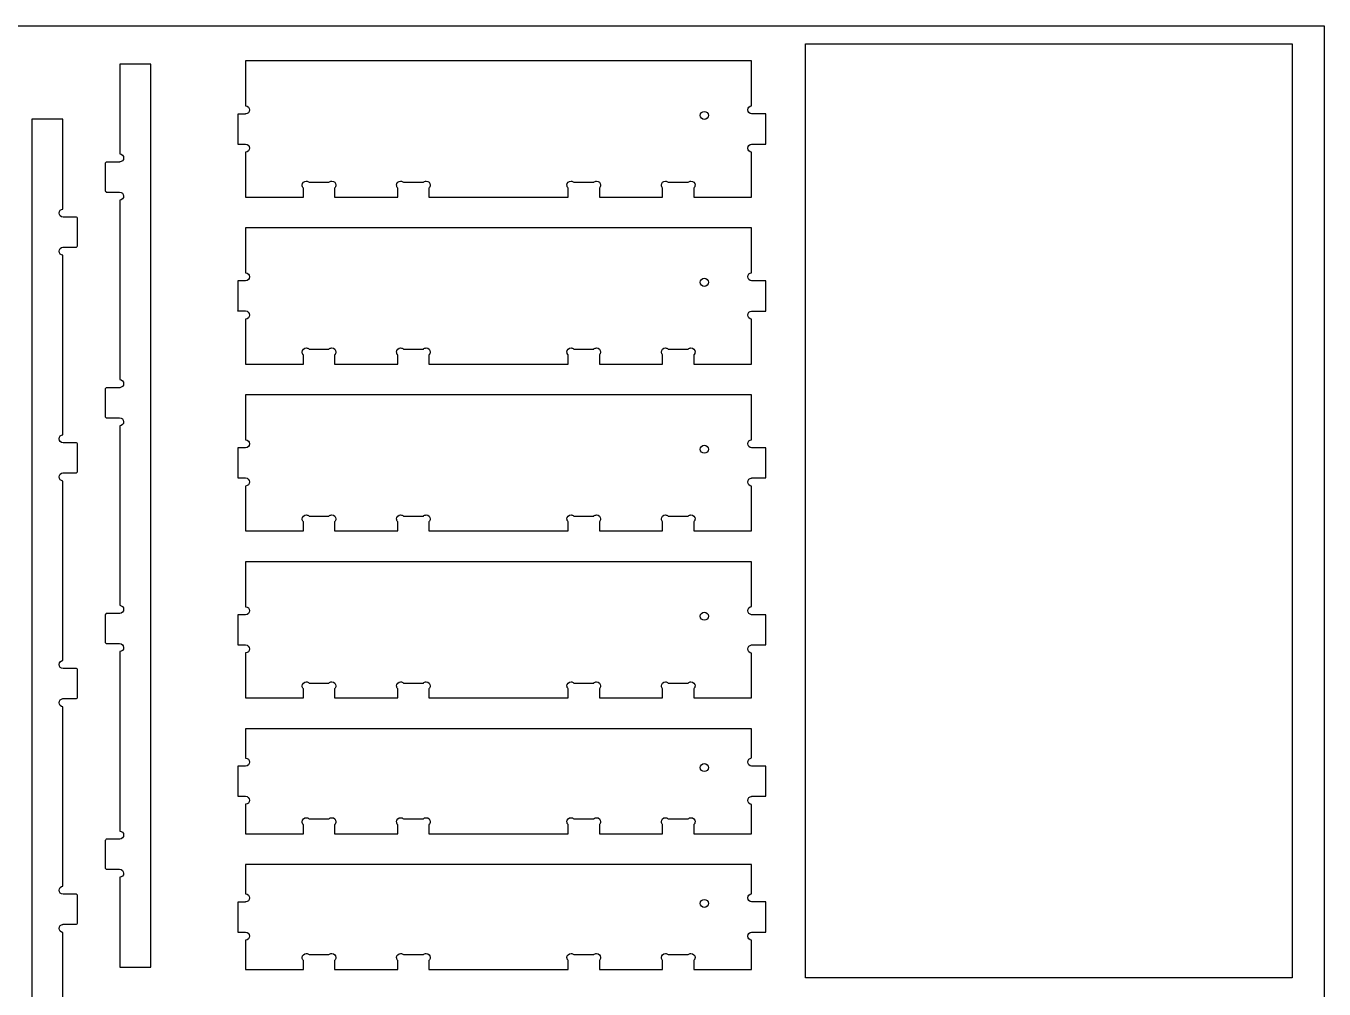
# Model space of a CAD drawing. Extents: x 0 to 4896, y 0 to 5028.
# Drawn here: x 3837 to 4896, y 1682 to 2467 of the extents above; entities that cross this region are included whole.
import ezdxf

# ---------------------------------------------------------------- set-up
doc = ezdxf.new("R2010")
doc.units = 0
doc.layers.add('Layer_1', color=7, linetype='CONTINUOUS')

msp = doc.modelspace()

# ---------------------------------------------------------------- linework, layer by layer
at = {"layer": 'Layer_1', "color": 3}
msp.add_lwpolyline([(2457.372163, 2467.488066), (4895.721448, 2467.488066), (4895.721448, 1248.338922), (2457.372163, 1248.338922), (2457.372163, 2467.488066)], dxfattribs=at)
at = {"layer": 'Layer_1', "color": 7}
for points in [[(4869.616965, 1690.914181), (4472.777242, 1690.914181), (4472.777242, 2452.878903), (4869.616965, 2452.878903), (4869.616965, 1690.914181)], [(3938.823861, 2436.211988), (3913.467888, 2436.211988), (3913.467888, 2363.098934)], [(3913.467888, 1772.901712), (3913.467888, 1699.647265), (3938.823861, 1699.647265), (3938.823861, 2436.211988), (3938.823861, 2436.211988)], [(4016.088149, 2438.954623), (4016.088149, 2402.274483)], [(4428.802843, 2402.344474), (4428.802843, 2438.954059), (4016.088149, 2438.954059), (4016.088149, 2438.954623)], [(4016.088149, 2395.68657), (4016.088149, 2395.642261), (4014.491618, 2395.642261), (4009.738149, 2395.642261), (4009.738149, 2371.124205)], [(4390.270479, 2397.811985), (4390.270479, 2397.811985)], [(4428.802843, 2371.062116), (4428.802843, 2371.106143), (4435.637701, 2371.106143), (4440.488537, 2371.106143), (4440.488537, 2395.712252), (4430.884232, 2395.712252), (4428.802843, 2395.712252), (4428.802843, 2395.756561)], [(3867.069821, 2318.107914), (3867.069821, 2391.362361), (3841.713847, 2391.362361), (3841.713847, 1654.797639), (3841.713847, 1654.797639)], [(4009.843983, 2371.132672), (4015.938289, 2371.132672)], [(4016.088149, 2364.544476), (4016.088149, 2327.864336), (4063.272036, 2327.864336), (4063.272036, 2335.263921)], [(4381.627706, 2335.263921), (4381.627706, 2327.864336), (4428.802843, 2327.864336), (4428.802843, 2364.473921)], [(3901.482474, 2354.879212), (3901.482474, 2333.447821)], [(3913.467888, 2356.510739), (3913.467888, 2356.466712), (3911.84511, 2356.466712), (3907.003306, 2356.466712), (3903.060943, 2356.466712)], [(4067.858147, 2340.017672), (4084.077176, 2340.017672)], [(4144.85201, 2340.017672), (4161.071039, 2340.017672)], [(4283.819926, 2340.017672), (4300.038954, 2340.017672)], [(4360.813817, 2340.017672), (4377.032563, 2340.017672)], [(3903.060943, 2331.860321), (3906.430112, 2331.860321)], [(3907.206223, 2331.957405), (3913.30053, 2331.957405)], [(4088.672036, 2335.263921), (4088.672036, 2327.864336), (4140.265899, 2327.864336), (4140.265899, 2335.263921)], [(4165.665899, 2335.263921), (4165.665899, 2327.864336), (4279.233814, 2327.864336), (4279.233814, 2335.263921)], [(4304.633814, 2335.263921), (4304.633814, 2327.864336), (4356.227706, 2327.864336), (4356.227706, 2335.263921)], [(3913.467888, 2325.360461), (3913.467888, 2178.939903)], [(3873.331485, 2311.51097), (3867.237461, 2311.51097)], [(3877.476765, 2311.608054), (3874.107596, 2311.608054)], [(3879.055516, 2288.589445), (3879.055516, 2310.020554)], [(4016.088093, 2302.750228), (4016.088093, 2266.070088)], [(4428.802843, 2266.140079), (4428.802843, 2302.749663), (4016.088093, 2302.749663), (4016.088093, 2302.750228)], [(3867.069821, 2286.957636), (3867.069821, 2287.001945), (3868.692598, 2287.001945), (3873.534403, 2287.001945), (3877.476765, 2287.001945)], [(3867.069821, 2133.957914), (3867.069821, 2280.369723)], [(4016.088093, 2259.482174), (4016.088093, 2259.437865), (4014.491562, 2259.437865), (4009.738093, 2259.437865), (4009.738093, 2234.91981)], [(4390.270479, 2261.60759), (4390.270479, 2261.60759)], [(4428.802843, 2234.857721), (4428.802843, 2234.901748), (4435.637701, 2234.901748), (4440.488537, 2234.901748), (4440.488537, 2259.507856), (4430.884232, 2259.507856), (4428.802843, 2259.507856), (4428.802843, 2259.552165)], [(4009.843926, 2234.928276), (4015.938233, 2234.928276)], [(4016.088093, 2228.340081), (4016.088093, 2191.659941), (4063.27198, 2191.659941), (4063.27198, 2199.059525)], [(4381.627706, 2199.059525), (4381.627706, 2191.659941), (4428.802843, 2191.659941), (4428.802843, 2228.269525)], [(4067.858091, 2203.813276), (4084.07712, 2203.813276)], [(4144.851982, 2203.813276), (4161.071011, 2203.813276)], [(4283.819926, 2203.813276), (4300.038954, 2203.813276)], [(4360.813817, 2203.813276), (4377.032563, 2203.813276)], [(4088.67198, 2199.059525), (4088.67198, 2191.659941), (4140.265871, 2191.659941), (4140.265871, 2199.059525)], [(4165.665871, 2199.059525), (4165.665871, 2191.659941), (4279.233814, 2191.659941), (4279.233814, 2199.059525)], [(4304.633814, 2199.059525), (4304.633814, 2191.659941), (4356.227706, 2191.659941), (4356.227706, 2199.059525)], [(3901.482474, 2170.720181), (3901.482474, 2149.289072)], [(3913.467888, 2172.35199), (3913.467888, 2172.307681), (3911.84511, 2172.307681), (3907.003306, 2172.307681), (3903.060943, 2172.307681)], [(4016.088121, 2166.545832), (4016.088121, 2129.865692)], [(4428.802843, 2129.935683), (4428.802843, 2166.545268), (4016.088121, 2166.545268), (4016.088121, 2166.545832)], [(3903.060943, 2147.701572), (3906.430112, 2147.701572)], [(3907.206223, 2147.798656), (3913.30053, 2147.798656)], [(3913.467888, 2141.201712), (3913.467888, 1994.789903)], [(3873.331485, 2127.36097), (3867.237461, 2127.36097)], [(3877.476765, 2127.458054), (3874.107596, 2127.458054)], [(3879.055516, 2104.439445), (3879.055516, 2125.870554)], [(4016.088121, 2123.277779), (4016.088121, 2123.23347), (4014.49159, 2123.23347), (4009.738121, 2123.23347), (4009.738121, 2098.715414)], [(4390.270479, 2125.403194), (4390.270479, 2125.403194)], [(4428.802843, 2098.653325), (4428.802843, 2098.697352), (4435.637701, 2098.697352), (4440.488537, 2098.697352), (4440.488537, 2123.303461), (4430.884232, 2123.303461), (4428.802843, 2123.303461), (4428.802843, 2123.34777)], [(3867.069821, 2102.807636), (3867.069821, 2102.851945), (3868.692598, 2102.851945), (3873.534403, 2102.851945), (3877.476765, 2102.851945)], [(4009.843954, 2098.723881), (4015.938261, 2098.723881)], [(3867.069821, 1949.807914), (3867.069821, 2096.219723)], [(4016.088121, 2092.135685), (4016.088121, 2055.455545), (4063.272008, 2055.455545), (4063.272008, 2062.85513)], [(4381.627706, 2062.85513), (4381.627706, 2055.455545), (4428.802843, 2055.455545), (4428.802843, 2092.06513)], [(4067.858119, 2067.608881), (4084.077148, 2067.608881)], [(4144.85201, 2067.608881), (4161.071039, 2067.608881)], [(4283.819926, 2067.608881), (4300.038954, 2067.608881)], [(4360.813817, 2067.608881), (4377.032563, 2067.608881)], [(4088.672008, 2062.85513), (4088.672008, 2055.455545), (4140.265899, 2055.455545), (4140.265899, 2062.85513)], [(4165.665899, 2062.85513), (4165.665899, 2055.455545), (4279.233814, 2055.455545), (4279.233814, 2062.85513)], [(4304.633814, 2062.85513), (4304.633814, 2055.455545), (4356.227706, 2055.455545), (4356.227706, 2062.85513)], [(4016.088093, 2030.341154), (4016.088093, 1993.661014)], [(4428.802843, 1993.731005), (4428.802843, 2030.34059), (4016.088093, 2030.34059), (4016.088093, 2030.341154)], [(3901.482474, 1986.570181), (3901.482474, 1965.139072)], [(3913.467888, 1988.20199), (3913.467888, 1988.157681), (3911.84511, 1988.157681), (3907.003306, 1988.157681), (3903.060943, 1988.157681)], [(4016.088093, 1987.073101), (4016.088093, 1987.028792), (4014.491562, 1987.028792), (4009.738093, 1987.028792), (4009.738093, 1962.510736)], [(4390.270479, 1989.198516), (4390.270479, 1989.198516)], [(4428.802843, 1962.448648), (4428.802843, 1962.492674), (4435.637701, 1962.492674), (4440.488537, 1962.492674), (4440.488537, 1987.098783), (4430.884232, 1987.098783), (4428.802843, 1987.098783), (4428.802843, 1987.143092)], [(3903.060943, 1963.551572), (3906.430112, 1963.551572)], [(3907.206223, 1963.648656), (3913.30053, 1963.648656)], [(4009.843926, 1962.519203), (4015.938233, 1962.519203)], [(3913.467888, 1957.051712), (3913.467888, 1810.639903)], [(4016.088093, 1955.931008), (4016.088093, 1919.250868), (4063.27198, 1919.250868), (4063.27198, 1926.650452)], [(4381.627706, 1926.650452), (4381.627706, 1919.250868), (4428.802843, 1919.250868), (4428.802843, 1955.860452)], [(3873.331485, 1943.21097), (3867.237461, 1943.21097)], [(3877.476765, 1943.308054), (3874.107596, 1943.308054)], [(3879.055516, 1920.289445), (3879.055516, 1941.720554)], [(4067.858091, 1931.404203), (4084.07712, 1931.404203)], [(4144.85201, 1931.404203), (4161.071039, 1931.404203)], [(4283.819926, 1931.404203), (4300.038954, 1931.404203)], [(4360.813817, 1931.404203), (4377.032563, 1931.404203)], [(3867.069821, 1918.657636), (3867.069821, 1918.701945), (3868.692598, 1918.701945), (3873.534403, 1918.701945), (3877.476765, 1918.701945)], [(4088.67198, 1926.650452), (4088.67198, 1919.250868), (4140.265899, 1919.250868), (4140.265899, 1926.650452)], [(4165.665899, 1926.650452), (4165.665899, 1919.250868), (4279.233814, 1919.250868), (4279.233814, 1926.650452)], [(4304.633814, 1926.650452), (4304.633814, 1919.250868), (4356.227706, 1919.250868), (4356.227706, 1926.650452)], [(3867.069821, 1765.649165), (3867.069821, 1912.069723)], [(4016.088149, 1894.136759), (4016.088149, 1870.156619)], [(4428.802843, 1870.22661), (4428.802843, 1894.136194), (4016.088149, 1894.136194), (4016.088149, 1894.136759)], [(4016.088149, 1863.568423), (4016.088149, 1863.524396), (4014.491618, 1863.524396), (4009.738149, 1863.524396), (4009.738149, 1839.006341)], [(4390.270479, 1865.693839), (4390.270479, 1865.693839)], [(4428.802843, 1838.944252), (4428.802843, 1838.97953), (4435.637701, 1838.97953), (4440.488537, 1838.97953), (4440.488537, 1863.585639), (4430.884232, 1863.585639), (4428.802843, 1863.585639), (4428.802843, 1863.638696)], [(4009.843983, 1839.014808), (4015.938289, 1839.014808)], [(4016.088149, 1832.426612), (4016.088149, 1808.446472), (4063.272036, 1808.446472), (4063.272036, 1815.846056)], [(4381.627706, 1815.846056), (4381.627706, 1808.446472), (4428.802843, 1808.446472), (4428.802843, 1832.356056)], [(4067.858147, 1820.599808), (4084.077176, 1820.599808)], [(4088.672036, 1815.846056), (4088.672036, 1808.446472), (4140.265927, 1808.446472), (4140.265927, 1815.846056)], [(4144.852038, 1820.599808), (4161.071067, 1820.599808)], [(4165.665927, 1815.846056), (4165.665927, 1808.446472), (4279.233814, 1808.446472), (4279.233814, 1815.846056)], [(4283.819926, 1820.599808), (4300.038954, 1820.599808)], [(4304.633814, 1815.846056), (4304.633814, 1808.446472), (4356.227706, 1808.446472), (4356.227706, 1815.846056)], [(4360.813817, 1820.599808), (4377.032563, 1820.599808)], [(3901.482474, 1802.420181), (3901.482474, 1780.989072)], [(3913.467888, 1804.05199), (3913.467888, 1804.007681), (3911.84511, 1804.007681), (3907.003306, 1804.007681), (3903.060943, 1804.007681)], [(3903.060943, 1779.401572), (3906.430112, 1779.401572)], [(3907.206223, 1779.498656), (3913.30053, 1779.498656)], [(4016.088121, 1783.332645), (4016.088121, 1759.352505)], [(4428.802843, 1759.422496), (4428.802843, 1783.332081), (4016.088121, 1783.332081), (4016.088121, 1783.332645)], [(3873.331485, 1759.052221), (3867.237461, 1759.052221)], [(3877.476765, 1759.149305), (3874.107596, 1759.149305)], [(3879.055516, 1736.130414), (3879.055516, 1757.561805)], [(4016.088121, 1752.764592), (4016.088121, 1752.720283), (4014.49159, 1752.720283), (4009.738121, 1752.720283), (4009.738121, 1728.202228)], [(4390.270479, 1754.890008), (4390.270479, 1754.890008)], [(4428.802843, 1728.140139), (4428.802843, 1728.175416), (4435.637701, 1728.175416), (4440.488537, 1728.175416), (4440.488537, 1752.781525), (4430.884232, 1752.781525), (4428.802843, 1752.781525), (4428.802843, 1752.834583)], [(3841.713847, 1654.797639), (3867.069821, 1654.797639), (3867.069821, 1727.910692)], [(3867.069821, 1734.498888), (3867.069821, 1734.542914), (3868.692598, 1734.542914), (3873.534403, 1734.542914), (3877.476765, 1734.542914)], [(4009.843954, 1728.210694), (4015.938261, 1728.210694)], [(4016.088121, 1721.622499), (4016.088121, 1697.642359), (4063.272008, 1697.642359), (4063.272008, 1705.041943)], [(4381.627706, 1705.041943), (4381.627706, 1697.642359), (4428.802843, 1697.642359), (4428.802843, 1721.551943)], [(4067.858119, 1709.795694), (4084.077148, 1709.795694)], [(4088.672008, 1705.041943), (4088.672008, 1697.642359), (4140.265899, 1697.642359), (4140.265899, 1705.041943)], [(4144.85201, 1709.795694), (4161.071039, 1709.795694)], [(4165.665899, 1705.041943), (4165.665899, 1697.642359), (4279.233814, 1697.642359), (4279.233814, 1705.041943)], [(4283.819926, 1709.795694), (4300.038954, 1709.795694)], [(4304.633814, 1705.041943), (4304.633814, 1697.642359), (4356.227706, 1697.642359), (4356.227706, 1705.041943)], [(4360.813817, 1709.795694), (4377.032563, 1709.795694)]]:
    msp.add_lwpolyline(points, dxfattribs=at)
for points in [[(4016.088149, 2402.274483), (4017.845829, 2402.195461), (4019.23662, 2400.763183), (4019.23662, 2398.984901)], [(4019.23662, 2398.984901), (4019.23662, 2397.206901), (4017.845547, 2395.765874), (4016.088149, 2395.68657)], [(4386.980897, 2394.522403), (4386.980897, 2396.336245), (4388.455226, 2397.811985), (4390.270479, 2397.811985)], [(4390.270479, 2391.24157), (4388.455508, 2391.24157), (4386.980897, 2392.708561), (4386.980897, 2394.522403)], [(4390.270479, 2397.811985), (4392.086297, 2397.811985), (4393.560343, 2396.336245), (4393.560343, 2394.522403)], [(4393.560343, 2394.522403), (4393.560343, 2392.708561), (4392.086297, 2391.24157), (4390.270479, 2391.24157)], [(4425.663121, 2399.046143), (4425.663121, 2400.821321), (4427.049114, 2402.260654), (4428.802843, 2402.344474)], [(4428.802843, 2395.756561), (4427.049114, 2395.839816), (4425.663121, 2397.270965), (4425.663121, 2399.046143)], [(3913.467888, 2363.098934), (3915.217383, 2363.010316), (3916.598861, 2361.572394), (3916.598861, 2359.800321)], [(4009.738149, 2371.124205), (4009.773992, 2371.124205), (4009.807858, 2371.132672), (4009.843983, 2371.132672)], [(4015.938289, 2371.132672), (4017.767654, 2371.132672), (4019.23662, 2369.663423), (4019.23662, 2367.834059)], [(4019.23662, 2367.834059), (4019.23662, 2366.056059), (4017.845547, 2364.623499), (4016.088149, 2364.544476)], [(4425.663121, 2367.772252), (4425.663121, 2369.54743), (4427.049114, 2370.978579), (4428.802843, 2371.062116)], [(4428.802843, 2364.473921), (4427.049114, 2364.557741), (4425.663121, 2365.997356), (4425.663121, 2367.772252)], [(3903.060943, 2356.466712), (3902.188594, 2356.466712), (3901.482474, 2355.758616), (3901.482474, 2354.879212)], [(3916.598861, 2359.800321), (3916.598861, 2358.028248), (3915.217383, 2356.59851), (3913.467888, 2356.510739)], [(4062.24898, 2337.654061), (4062.24898, 2339.483425), (4063.718229, 2340.952392), (4065.547594, 2340.952392)], [(4065.547594, 2340.952392), (4066.448729, 2340.952392), (4067.263505, 2340.598768), (4067.858147, 2340.017672)], [(4084.077176, 2340.017672), (4084.671818, 2340.59905), (4085.486876, 2340.952392), (4086.387729, 2340.952392)], [(4086.387729, 2340.952392), (4088.217376, 2340.952392), (4089.695092, 2339.483425), (4089.695092, 2337.654061)], [(4139.242843, 2337.654061), (4139.242843, 2339.483425), (4140.71181, 2340.952392), (4142.541174, 2340.952392)], [(4142.541174, 2340.952392), (4143.442028, 2340.952392), (4144.257368, 2340.598768), (4144.85201, 2340.017672)], [(4161.071039, 2340.017672), (4161.665399, 2340.59905), (4162.480457, 2340.952392), (4163.381592, 2340.952392)], [(4163.381592, 2340.952392), (4165.210957, 2340.952392), (4166.688954, 2339.483425), (4166.688954, 2337.654061)], [(4278.210759, 2337.654061), (4278.210759, 2339.483425), (4279.680008, 2340.952392), (4281.509372, 2340.952392)], [(4281.509372, 2340.952392), (4282.409943, 2340.952392), (4283.225283, 2340.598768), (4283.819926, 2340.017672)], [(4300.038954, 2340.017672), (4300.633597, 2340.59905), (4301.448372, 2340.952392), (4302.349508, 2340.952392)], [(4302.349508, 2340.952392), (4304.178872, 2340.952392), (4305.65687, 2339.483425), (4305.65687, 2337.654061)], [(4355.204368, 2337.654061), (4355.204368, 2339.483425), (4356.673617, 2340.952392), (4358.502981, 2340.952392)], [(4358.502981, 2340.952392), (4359.404117, 2340.952392), (4360.219174, 2340.598768), (4360.813817, 2340.017672)], [(4377.032563, 2340.017672), (4377.627206, 2340.59905), (4378.442263, 2340.952392), (4379.343399, 2340.952392)], [(4379.343399, 2340.952392), (4381.172763, 2340.952392), (4382.650479, 2339.483425), (4382.650479, 2337.654061)], [(3901.482474, 2333.447821), (3901.482474, 2332.568416), (3902.188594, 2331.860321), (3903.060943, 2331.860321)], [(3906.430112, 2331.860321), (3906.678468, 2331.919305), (3906.939523, 2331.957405), (3907.206223, 2331.957405)], [(3913.30053, 2331.957405), (3915.129612, 2331.957405), (3916.598861, 2330.488156), (3916.598861, 2328.658792)], [(4063.272036, 2335.263921), (4062.641269, 2335.86449), (4062.24898, 2336.71031), (4062.24898, 2337.654061)], [(4089.695092, 2337.654061), (4089.695092, 2336.712003), (4089.300545, 2335.86449), (4088.672036, 2335.263921)], [(4140.265899, 2335.263921), (4139.635132, 2335.86449), (4139.242843, 2336.71031), (4139.242843, 2337.654061)], [(4166.688954, 2337.654061), (4166.688954, 2336.712003), (4166.29469, 2335.86449), (4165.665899, 2335.263921)], [(4279.233814, 2335.263921), (4278.603048, 2335.86449), (4278.210759, 2336.71031), (4278.210759, 2337.654061)], [(4305.65687, 2337.654061), (4305.65687, 2336.712003), (4305.262606, 2335.86449), (4304.633814, 2335.263921)], [(4356.227706, 2335.263921), (4355.596374, 2335.86449), (4355.204368, 2336.71031), (4355.204368, 2337.654061)], [(4382.650479, 2337.654061), (4382.650479, 2336.712003), (4382.256214, 2335.86449), (4381.627706, 2335.263921)], [(3916.598861, 2328.658792), (3916.598861, 2326.886719), (3915.217383, 2325.448796), (3913.467888, 2325.360461)], [(3863.938847, 2314.809583), (3863.938847, 2316.581656), (3865.320607, 2318.019579), (3867.069821, 2318.107914)], [(3867.237461, 2311.51097), (3865.408096, 2311.51097), (3863.938847, 2312.980219), (3863.938847, 2314.809583)], [(3874.107596, 2311.608054), (3873.859212, 2311.54907), (3873.598467, 2311.51097), (3873.331485, 2311.51097)], [(3879.055516, 2310.020554), (3879.055516, 2310.899959), (3878.349142, 2311.608054), (3877.476765, 2311.608054)], [(3877.476765, 2287.001945), (3878.349142, 2287.001945), (3879.055516, 2287.709759), (3879.055516, 2288.589445)], [(3863.938847, 2283.668054), (3863.938847, 2285.440128), (3865.320607, 2286.869865), (3867.069821, 2286.957636)], [(3867.069821, 2280.369723), (3865.320607, 2280.458059), (3863.938847, 2281.895981), (3863.938847, 2283.668054)], [(4016.088093, 2266.070088), (4017.845773, 2265.991065), (4019.236564, 2264.558788), (4019.236564, 2262.780505)], [(4425.663121, 2262.841748), (4425.663121, 2264.616925), (4427.049114, 2266.056259), (4428.802843, 2266.140079)], [(4019.236564, 2262.780505), (4019.236564, 2261.002505), (4017.845491, 2259.561479), (4016.088093, 2259.482174)], [(4386.980897, 2258.318008), (4386.980897, 2260.13185), (4388.455226, 2261.60759), (4390.270479, 2261.60759)], [(4390.270479, 2255.037174), (4388.455508, 2255.037174), (4386.980897, 2256.504165), (4386.980897, 2258.318008)], [(4390.270479, 2261.60759), (4392.086297, 2261.60759), (4393.560343, 2260.13185), (4393.560343, 2258.318008)], [(4393.560343, 2258.318008), (4393.560343, 2256.504165), (4392.086297, 2255.037174), (4390.270479, 2255.037174)], [(4428.802843, 2259.552165), (4427.049114, 2259.635421), (4425.663121, 2261.06657), (4425.663121, 2262.841748)], [(4009.738093, 2234.91981), (4009.773935, 2234.91981), (4009.807802, 2234.928276), (4009.843926, 2234.928276)], [(4015.938233, 2234.928276), (4017.767597, 2234.928276), (4019.236564, 2233.459028), (4019.236564, 2231.629663)], [(4425.663121, 2231.567856), (4425.663121, 2233.343034), (4427.049114, 2234.774183), (4428.802843, 2234.857721)], [(4019.236564, 2231.629663), (4019.236564, 2229.851663), (4017.845491, 2228.419103), (4016.088093, 2228.340081)], [(4428.802843, 2228.269525), (4427.049114, 2228.353345), (4425.663121, 2229.792961), (4425.663121, 2231.567856)], [(4062.248924, 2201.449665), (4062.248924, 2203.27903), (4063.718173, 2204.747996), (4065.547537, 2204.747996)], [(4065.547537, 2204.747996), (4066.448673, 2204.747996), (4067.263448, 2204.394372), (4067.858091, 2203.813276)], [(4084.07712, 2203.813276), (4084.671762, 2204.394654), (4085.48682, 2204.747996), (4086.387673, 2204.747996)], [(4086.387673, 2204.747996), (4088.21732, 2204.747996), (4089.695035, 2203.27903), (4089.695035, 2201.449665)], [(4139.242815, 2201.449665), (4139.242815, 2203.27903), (4140.711782, 2204.747996), (4142.541146, 2204.747996)], [(4142.541146, 2204.747996), (4143.442, 2204.747996), (4144.25734, 2204.394372), (4144.851982, 2203.813276)], [(4161.071011, 2203.813276), (4161.665371, 2204.394654), (4162.480428, 2204.747996), (4163.381564, 2204.747996)], [(4163.381564, 2204.747996), (4165.210928, 2204.747996), (4166.688926, 2203.27903), (4166.688926, 2201.449665)], [(4278.210759, 2201.449665), (4278.210759, 2203.27903), (4279.680008, 2204.747996), (4281.509372, 2204.747996)], [(4281.509372, 2204.747996), (4282.409943, 2204.747996), (4283.225283, 2204.394372), (4283.819926, 2203.813276)], [(4300.038954, 2203.813276), (4300.633597, 2204.394654), (4301.448372, 2204.747996), (4302.349508, 2204.747996)], [(4302.349508, 2204.747996), (4304.178872, 2204.747996), (4305.65687, 2203.27903), (4305.65687, 2201.449665)], [(4355.204368, 2201.449665), (4355.204368, 2203.27903), (4356.673617, 2204.747996), (4358.502981, 2204.747996)], [(4358.502981, 2204.747996), (4359.404117, 2204.747996), (4360.219174, 2204.394372), (4360.813817, 2203.813276)], [(4377.032563, 2203.813276), (4377.627206, 2204.394654), (4378.442263, 2204.747996), (4379.343399, 2204.747996)], [(4379.343399, 2204.747996), (4381.172763, 2204.747996), (4382.650479, 2203.27903), (4382.650479, 2201.449665)], [(4063.27198, 2199.059525), (4062.641213, 2199.660094), (4062.248924, 2200.505914), (4062.248924, 2201.449665)], [(4089.695035, 2201.449665), (4089.695035, 2200.507608), (4089.300488, 2199.660094), (4088.67198, 2199.059525)], [(4140.265871, 2199.059525), (4139.635104, 2199.660094), (4139.242815, 2200.505914), (4139.242815, 2201.449665)], [(4166.688926, 2201.449665), (4166.688926, 2200.507608), (4166.294662, 2199.660094), (4165.665871, 2199.059525)], [(4279.233814, 2199.059525), (4278.603048, 2199.660094), (4278.210759, 2200.505914), (4278.210759, 2201.449665)], [(4305.65687, 2201.449665), (4305.65687, 2200.507608), (4305.262606, 2199.660094), (4304.633814, 2199.059525)], [(4356.227706, 2199.059525), (4355.596374, 2199.660094), (4355.204368, 2200.505914), (4355.204368, 2201.449665)], [(4382.650479, 2201.449665), (4382.650479, 2200.507608), (4382.256214, 2199.660094), (4381.627706, 2199.059525)], [(3903.060943, 2172.307681), (3902.188594, 2172.307681), (3901.482474, 2171.599868), (3901.482474, 2170.720181)], [(3913.467888, 2178.939903), (3915.217383, 2178.851568), (3916.598861, 2177.413645), (3916.598861, 2175.641572)], [(3916.598861, 2175.641572), (3916.598861, 2173.869499), (3915.217383, 2172.439761), (3913.467888, 2172.35199)], [(3901.482474, 2149.289072), (3901.482474, 2148.409668), (3902.188594, 2147.701572), (3903.060943, 2147.701572)], [(3906.430112, 2147.701572), (3906.678468, 2147.760556), (3906.939523, 2147.798656), (3907.206223, 2147.798656)], [(3913.30053, 2147.798656), (3915.129612, 2147.798656), (3916.598861, 2146.329408), (3916.598861, 2144.500043)], [(3916.598861, 2144.500043), (3916.598861, 2142.72797), (3915.217383, 2141.290048), (3913.467888, 2141.201712)], [(3863.938847, 2130.659583), (3863.938847, 2132.431656), (3865.320607, 2133.869579), (3867.069821, 2133.957914)], [(3867.237461, 2127.36097), (3865.408096, 2127.36097), (3863.938847, 2128.830219), (3863.938847, 2130.659583)], [(4016.088121, 2129.865692), (4017.845801, 2129.78667), (4019.236592, 2128.354392), (4019.236592, 2126.57611)], [(4425.663121, 2126.637352), (4425.663121, 2128.41253), (4427.049114, 2129.851863), (4428.802843, 2129.935683)], [(3874.107596, 2127.458054), (3873.859212, 2127.39907), (3873.598467, 2127.36097), (3873.331485, 2127.36097)], [(3879.055516, 2125.870554), (3879.055516, 2126.749959), (3878.349142, 2127.458054), (3877.476765, 2127.458054)], [(4019.236592, 2126.57611), (4019.236592, 2124.79811), (4017.845519, 2123.357083), (4016.088121, 2123.277779)], [(4386.980897, 2122.113612), (4386.980897, 2123.927454), (4388.455226, 2125.403194), (4390.270479, 2125.403194)], [(4390.270479, 2118.832779), (4388.455508, 2118.832779), (4386.980897, 2120.29977), (4386.980897, 2122.113612)], [(4390.270479, 2125.403194), (4392.086297, 2125.403194), (4393.560343, 2123.927454), (4393.560343, 2122.113612)], [(4393.560343, 2122.113612), (4393.560343, 2120.29977), (4392.086297, 2118.832779), (4390.270479, 2118.832779)], [(4428.802843, 2123.34777), (4427.049114, 2123.431025), (4425.663121, 2124.862174), (4425.663121, 2126.637352)], [(3863.938847, 2099.518054), (3863.938847, 2101.290128), (3865.320607, 2102.719865), (3867.069821, 2102.807636)], [(3867.069821, 2096.219723), (3865.320607, 2096.308059), (3863.938847, 2097.745981), (3863.938847, 2099.518054)], [(3877.476765, 2102.851945), (3878.349142, 2102.851945), (3879.055516, 2103.559759), (3879.055516, 2104.439445)], [(4009.738121, 2098.715414), (4009.773963, 2098.715414), (4009.80783, 2098.723881), (4009.843954, 2098.723881)], [(4015.938261, 2098.723881), (4017.767626, 2098.723881), (4019.236592, 2097.254632), (4019.236592, 2095.425268)], [(4425.663121, 2095.363461), (4425.663121, 2097.138639), (4427.049114, 2098.569788), (4428.802843, 2098.653325)], [(4019.236592, 2095.425268), (4019.236592, 2093.647268), (4017.845519, 2092.214708), (4016.088121, 2092.135685)], [(4428.802843, 2092.06513), (4427.049114, 2092.14895), (4425.663121, 2093.588565), (4425.663121, 2095.363461)], [(4062.248952, 2065.24527), (4062.248952, 2067.074634), (4063.718201, 2068.543601), (4065.547566, 2068.543601)], [(4063.272008, 2062.85513), (4062.641241, 2063.455699), (4062.248952, 2064.301519), (4062.248952, 2065.24527)], [(4065.547566, 2068.543601), (4066.448701, 2068.543601), (4067.263477, 2068.189976), (4067.858119, 2067.608881)], [(4084.077148, 2067.608881), (4084.67179, 2068.190259), (4085.486848, 2068.543601), (4086.387701, 2068.543601)], [(4086.387701, 2068.543601), (4088.217348, 2068.543601), (4089.695063, 2067.074634), (4089.695063, 2065.24527)], [(4089.695063, 2065.24527), (4089.695063, 2064.303212), (4089.300517, 2063.455699), (4088.672008, 2062.85513)], [(4139.242843, 2065.24527), (4139.242843, 2067.074634), (4140.71181, 2068.543601), (4142.541174, 2068.543601)], [(4140.265899, 2062.85513), (4139.635132, 2063.455699), (4139.242843, 2064.301519), (4139.242843, 2065.24527)], [(4142.541174, 2068.543601), (4143.442028, 2068.543601), (4144.257368, 2068.189976), (4144.85201, 2067.608881)], [(4161.071039, 2067.608881), (4161.665399, 2068.190259), (4162.480457, 2068.543601), (4163.381592, 2068.543601)], [(4163.381592, 2068.543601), (4165.210957, 2068.543601), (4166.688954, 2067.074634), (4166.688954, 2065.24527)], [(4166.688954, 2065.24527), (4166.688954, 2064.303212), (4166.29469, 2063.455699), (4165.665899, 2062.85513)], [(4278.210759, 2065.24527), (4278.210759, 2067.074634), (4279.680008, 2068.543601), (4281.509372, 2068.543601)], [(4279.233814, 2062.85513), (4278.603048, 2063.455699), (4278.210759, 2064.301519), (4278.210759, 2065.24527)], [(4281.509372, 2068.543601), (4282.409943, 2068.543601), (4283.225283, 2068.189976), (4283.819926, 2067.608881)], [(4300.038954, 2067.608881), (4300.633597, 2068.190259), (4301.448372, 2068.543601), (4302.349508, 2068.543601)], [(4302.349508, 2068.543601), (4304.178872, 2068.543601), (4305.65687, 2067.074634), (4305.65687, 2065.24527)], [(4305.65687, 2065.24527), (4305.65687, 2064.303212), (4305.262606, 2063.455699), (4304.633814, 2062.85513)], [(4355.204368, 2065.24527), (4355.204368, 2067.074634), (4356.673617, 2068.543601), (4358.502981, 2068.543601)], [(4356.227706, 2062.85513), (4355.596374, 2063.455699), (4355.204368, 2064.301519), (4355.204368, 2065.24527)], [(4358.502981, 2068.543601), (4359.404117, 2068.543601), (4360.219174, 2068.189976), (4360.813817, 2067.608881)], [(4377.032563, 2067.608881), (4377.627206, 2068.190259), (4378.442263, 2068.543601), (4379.343399, 2068.543601)], [(4379.343399, 2068.543601), (4381.172763, 2068.543601), (4382.650479, 2067.074634), (4382.650479, 2065.24527)], [(4382.650479, 2065.24527), (4382.650479, 2064.303212), (4382.256214, 2063.455699), (4381.627706, 2062.85513)], [(3913.467888, 1994.789903), (3915.217383, 1994.701568), (3916.598861, 1993.263645), (3916.598861, 1991.491572)], [(3916.598861, 1991.491572), (3916.598861, 1989.719499), (3915.217383, 1988.289761), (3913.467888, 1988.20199)], [(4016.088093, 1993.661014), (4017.845773, 1993.581992), (4019.236564, 1992.149714), (4019.236564, 1990.371432)], [(4425.663121, 1990.432674), (4425.663121, 1992.207852), (4427.049114, 1993.647185), (4428.802843, 1993.731005)], [(3903.060943, 1988.157681), (3902.188594, 1988.157681), (3901.482474, 1987.449868), (3901.482474, 1986.570181)], [(4019.236564, 1990.371432), (4019.236564, 1988.593432), (4017.845491, 1987.152405), (4016.088093, 1987.073101)], [(4386.980897, 1985.908934), (4386.980897, 1987.722776), (4388.455226, 1989.198516), (4390.270479, 1989.198516)], [(4390.270479, 1982.628101), (4388.455508, 1982.628101), (4386.980897, 1984.095092), (4386.980897, 1985.908934)], [(4390.270479, 1989.198516), (4392.086297, 1989.198516), (4393.560343, 1987.722776), (4393.560343, 1985.908934)], [(4393.560343, 1985.908934), (4393.560343, 1984.095092), (4392.086297, 1982.628101), (4390.270479, 1982.628101)], [(4428.802843, 1987.143092), (4427.049114, 1987.226348), (4425.663121, 1988.657496), (4425.663121, 1990.432674)], [(3901.482474, 1965.139072), (3901.482474, 1964.259668), (3902.188594, 1963.551572), (3903.060943, 1963.551572)], [(3906.430112, 1963.551572), (3906.678468, 1963.610556), (3906.939523, 1963.648656), (3907.206223, 1963.648656)], [(3913.30053, 1963.648656), (3915.129612, 1963.648656), (3916.598861, 1962.179408), (3916.598861, 1960.350043)], [(3916.598861, 1960.350043), (3916.598861, 1958.57797), (3915.217383, 1957.140048), (3913.467888, 1957.051712)], [(4009.738093, 1962.510736), (4009.773935, 1962.510736), (4009.807802, 1962.519203), (4009.843926, 1962.519203)], [(4015.938233, 1962.519203), (4017.767597, 1962.519203), (4019.236564, 1961.049954), (4019.236564, 1959.22059)], [(4019.236564, 1959.22059), (4019.236564, 1957.44259), (4017.845491, 1956.01003), (4016.088093, 1955.931008)], [(4425.663121, 1959.158783), (4425.663121, 1960.933961), (4427.049114, 1962.36511), (4428.802843, 1962.448648)], [(4428.802843, 1955.860452), (4427.049114, 1955.944272), (4425.663121, 1957.383888), (4425.663121, 1959.158783)], [(3863.938847, 1946.509583), (3863.938847, 1948.281656), (3865.320607, 1949.719579), (3867.069821, 1949.807914)], [(3867.237461, 1943.21097), (3865.408096, 1943.21097), (3863.938847, 1944.680219), (3863.938847, 1946.509583)], [(3874.107596, 1943.308054), (3873.859212, 1943.24907), (3873.598467, 1943.21097), (3873.331485, 1943.21097)], [(3879.055516, 1941.720554), (3879.055516, 1942.599959), (3878.349142, 1943.308054), (3877.476765, 1943.308054)], [(4062.248924, 1929.040592), (4062.248924, 1930.869956), (4063.718173, 1932.338923), (4065.547537, 1932.338923)], [(4063.27198, 1926.650452), (4062.641213, 1927.251021), (4062.248924, 1928.096841), (4062.248924, 1929.040592)], [(4065.547537, 1932.338923), (4066.448673, 1932.338923), (4067.263448, 1931.985299), (4067.858091, 1931.404203)], [(4084.07712, 1931.404203), (4084.671762, 1931.985581), (4085.48682, 1932.338923), (4086.387673, 1932.338923)], [(4086.387673, 1932.338923), (4088.21732, 1932.338923), (4089.695035, 1930.869956), (4089.695035, 1929.040592)], [(4089.695035, 1929.040592), (4089.695035, 1928.098534), (4089.300488, 1927.251021), (4088.67198, 1926.650452)], [(4139.242843, 1929.040592), (4139.242843, 1930.869956), (4140.71181, 1932.338923), (4142.541174, 1932.338923)], [(4140.265899, 1926.650452), (4139.635132, 1927.251021), (4139.242843, 1928.096841), (4139.242843, 1929.040592)], [(4142.541174, 1932.338923), (4143.442028, 1932.338923), (4144.257368, 1931.985299), (4144.85201, 1931.404203)], [(4161.071039, 1931.404203), (4161.665399, 1931.985581), (4162.480457, 1932.338923), (4163.381592, 1932.338923)], [(4163.381592, 1932.338923), (4165.210957, 1932.338923), (4166.688954, 1930.869956), (4166.688954, 1929.040592)], [(4166.688954, 1929.040592), (4166.688954, 1928.098534), (4166.29469, 1927.251021), (4165.665899, 1926.650452)], [(4278.210759, 1929.040592), (4278.210759, 1930.869956), (4279.680008, 1932.338923), (4281.509372, 1932.338923)], [(4279.233814, 1926.650452), (4278.603048, 1927.251021), (4278.210759, 1928.096841), (4278.210759, 1929.040592)], [(4281.509372, 1932.338923), (4282.409943, 1932.338923), (4283.225283, 1931.985299), (4283.819926, 1931.404203)], [(4300.038954, 1931.404203), (4300.633597, 1931.985581), (4301.448372, 1932.338923), (4302.349508, 1932.338923)], [(4302.349508, 1932.338923), (4304.178872, 1932.338923), (4305.65687, 1930.869956), (4305.65687, 1929.040592)], [(4305.65687, 1929.040592), (4305.65687, 1928.098534), (4305.262606, 1927.251021), (4304.633814, 1926.650452)], [(4355.204368, 1929.040592), (4355.204368, 1930.869956), (4356.673617, 1932.338923), (4358.502981, 1932.338923)], [(4356.227706, 1926.650452), (4355.596374, 1927.251021), (4355.204368, 1928.096841), (4355.204368, 1929.040592)], [(4358.502981, 1932.338923), (4359.404117, 1932.338923), (4360.219174, 1931.985299), (4360.813817, 1931.404203)], [(4377.032563, 1931.404203), (4377.627206, 1931.985581), (4378.442263, 1932.338923), (4379.343399, 1932.338923)], [(4379.343399, 1932.338923), (4381.172763, 1932.338923), (4382.650479, 1930.869956), (4382.650479, 1929.040592)], [(4382.650479, 1929.040592), (4382.650479, 1928.098534), (4382.256214, 1927.251021), (4381.627706, 1926.650452)], [(3863.938847, 1915.368054), (3863.938847, 1917.140128), (3865.320607, 1918.569865), (3867.069821, 1918.657636)], [(3877.476765, 1918.701945), (3878.349142, 1918.701945), (3879.055516, 1919.409759), (3879.055516, 1920.289445)], [(3867.069821, 1912.069723), (3865.320607, 1912.158059), (3863.938847, 1913.595981), (3863.938847, 1915.368054)], [(4016.088149, 1870.156619), (4017.845829, 1870.077596), (4019.23662, 1868.645036), (4019.23662, 1866.867036)], [(4019.23662, 1866.867036), (4019.23662, 1865.088754), (4017.845547, 1863.64801), (4016.088149, 1863.568423)], [(4386.980897, 1862.404256), (4386.980897, 1864.218099), (4388.455226, 1865.693839), (4390.270479, 1865.693839)], [(4390.270479, 1865.693839), (4392.086297, 1865.693839), (4393.560343, 1864.218099), (4393.560343, 1862.404256)], [(4425.663121, 1866.928279), (4425.663121, 1868.703456), (4427.049114, 1870.14279), (4428.802843, 1870.22661)], [(4428.802843, 1863.638696), (4427.049114, 1863.722234), (4425.663121, 1865.153101), (4425.663121, 1866.928279)], [(4390.270479, 1859.123423), (4388.455508, 1859.123423), (4386.980897, 1860.590414), (4386.980897, 1862.404256)], [(4393.560343, 1862.404256), (4393.560343, 1860.590414), (4392.086297, 1859.123423), (4390.270479, 1859.123423)], [(4009.738149, 1839.006341), (4009.773992, 1839.006341), (4009.807858, 1839.014808), (4009.843983, 1839.014808)], [(4015.938289, 1839.014808), (4017.767654, 1839.014808), (4019.23662, 1837.545559), (4019.23662, 1835.716194)], [(4019.23662, 1835.716194), (4019.23662, 1833.938194), (4017.845547, 1832.505634), (4016.088149, 1832.426612)], [(4425.663121, 1835.654388), (4425.663121, 1837.429565), (4427.049114, 1838.860714), (4428.802843, 1838.944252)], [(4428.802843, 1832.356056), (4427.049114, 1832.440159), (4425.663121, 1833.879492), (4425.663121, 1835.654388)], [(4062.24898, 1818.236196), (4062.24898, 1820.065561), (4063.718229, 1821.534528), (4065.547594, 1821.534528)], [(4065.547594, 1821.534528), (4066.448729, 1821.534528), (4067.263505, 1821.180903), (4067.858147, 1820.599808)], [(4084.077176, 1820.599808), (4084.671818, 1821.181185), (4085.486876, 1821.534528), (4086.387729, 1821.534528)], [(4086.387729, 1821.534528), (4088.217376, 1821.534528), (4089.695092, 1820.065561), (4089.695092, 1818.236196)], [(4139.242872, 1818.236196), (4139.242872, 1820.065561), (4140.711838, 1821.534528), (4142.541203, 1821.534528)], [(4142.541203, 1821.534528), (4143.442056, 1821.534528), (4144.257396, 1821.180903), (4144.852038, 1820.599808)], [(4161.071067, 1820.599808), (4161.665709, 1821.181185), (4162.480485, 1821.534528), (4163.38162, 1821.534528)], [(4163.38162, 1821.534528), (4165.210985, 1821.534528), (4166.688983, 1820.065561), (4166.688983, 1818.236196)], [(4278.210759, 1818.236196), (4278.210759, 1820.065561), (4279.680008, 1821.534528), (4281.509372, 1821.534528)], [(4281.509372, 1821.534528), (4282.409661, 1821.534528), (4283.225283, 1821.180903), (4283.819926, 1820.599808)], [(4300.038954, 1820.599808), (4300.633597, 1821.181185), (4301.448372, 1821.534528), (4302.349508, 1821.534528)], [(4302.349508, 1821.534528), (4304.178872, 1821.534528), (4305.65687, 1820.065561), (4305.65687, 1818.236196)], [(4355.204368, 1818.236196), (4355.204368, 1820.065561), (4356.673617, 1821.534528), (4358.502981, 1821.534528)], [(4358.502981, 1821.534528), (4359.404117, 1821.534528), (4360.219174, 1821.180903), (4360.813817, 1820.599808)], [(4377.032563, 1820.599808), (4377.627206, 1821.181185), (4378.442263, 1821.534528), (4379.343399, 1821.534528)], [(4379.343399, 1821.534528), (4381.172763, 1821.534528), (4382.650479, 1820.065561), (4382.650479, 1818.236196)], [(3913.467888, 1810.639903), (3915.217383, 1810.551568), (3916.598861, 1809.113645), (3916.598861, 1807.341572)], [(4063.272036, 1815.846056), (4062.641269, 1816.446625), (4062.24898, 1817.292445), (4062.24898, 1818.236196)], [(4089.695092, 1818.236196), (4089.695092, 1817.294139), (4089.300545, 1816.446625), (4088.672036, 1815.846056)], [(4140.265927, 1815.846056), (4139.63516, 1816.446625), (4139.242872, 1817.292445), (4139.242872, 1818.236196)], [(4166.688983, 1818.236196), (4166.688983, 1817.294139), (4166.294718, 1816.446625), (4165.665927, 1815.846056)], [(4279.233814, 1815.846056), (4278.603048, 1816.446625), (4278.210759, 1817.292445), (4278.210759, 1818.236196)], [(4305.65687, 1818.236196), (4305.65687, 1817.294139), (4305.262606, 1816.446625), (4304.633814, 1815.846056)], [(4356.227706, 1815.846056), (4355.596374, 1816.446625), (4355.204368, 1817.292445), (4355.204368, 1818.236196)], [(4382.650479, 1818.236196), (4382.650479, 1817.294139), (4382.256214, 1816.446625), (4381.627706, 1815.846056)], [(3903.060943, 1804.007681), (3902.188594, 1804.007681), (3901.482474, 1803.299868), (3901.482474, 1802.420181)], [(3916.598861, 1807.341572), (3916.598861, 1805.569499), (3915.217383, 1804.139761), (3913.467888, 1804.05199)], [(3901.482474, 1780.989072), (3901.482474, 1780.109668), (3902.188594, 1779.401572), (3903.060943, 1779.401572)], [(3906.430112, 1779.401572), (3906.678468, 1779.460556), (3906.939523, 1779.498656), (3907.206223, 1779.498656)], [(3913.30053, 1779.498656), (3915.129612, 1779.498656), (3916.598861, 1778.029408), (3916.598861, 1776.200043)], [(3916.598861, 1776.200043), (3916.598861, 1774.42797), (3915.217383, 1772.990048), (3913.467888, 1772.901712)], [(3863.938847, 1762.350834), (3863.938847, 1764.12319), (3865.320607, 1765.56083), (3867.069821, 1765.649165)], [(3867.237461, 1759.052221), (3865.408096, 1759.052221), (3863.938847, 1760.52147), (3863.938847, 1762.350834)], [(3874.107596, 1759.149305), (3873.859212, 1759.090321), (3873.598467, 1759.052221), (3873.331485, 1759.052221)], [(3879.055516, 1757.561805), (3879.055516, 1758.44121), (3878.349142, 1759.149305), (3877.476765, 1759.149305)], [(4016.088121, 1759.352505), (4017.845801, 1759.273483), (4019.236592, 1757.841205), (4019.236592, 1756.062923)], [(4425.663121, 1756.124165), (4425.663121, 1757.899343), (4427.049114, 1759.338676), (4428.802843, 1759.422496)], [(4019.236592, 1756.062923), (4019.236592, 1754.284923), (4017.845519, 1752.843896), (4016.088121, 1752.764592)], [(4386.980897, 1751.600425), (4386.980897, 1753.414268), (4388.455226, 1754.890008), (4390.270479, 1754.890008)], [(4390.270479, 1748.319592), (4388.455508, 1748.319592), (4386.980897, 1749.786583), (4386.980897, 1751.600425)], [(4390.270479, 1754.890008), (4392.086297, 1754.890008), (4393.560343, 1753.414268), (4393.560343, 1751.600425)], [(4393.560343, 1751.600425), (4393.560343, 1749.786583), (4392.086297, 1748.319592), (4390.270479, 1748.319592)], [(4428.802843, 1752.834583), (4427.049114, 1752.917839), (4425.663121, 1754.348988), (4425.663121, 1756.124165)], [(3863.938847, 1731.209305), (3863.938847, 1732.981379), (3865.320607, 1734.411116), (3867.069821, 1734.498888)], [(3867.069821, 1727.910692), (3865.320607, 1727.99931), (3863.938847, 1729.437232), (3863.938847, 1731.209305)], [(3877.476765, 1734.542914), (3878.349142, 1734.542914), (3879.055516, 1735.25101), (3879.055516, 1736.130414)], [(4009.738121, 1728.202228), (4009.773963, 1728.202228), (4009.80783, 1728.210694), (4009.843954, 1728.210694)], [(4015.938261, 1728.210694), (4017.767626, 1728.210694), (4019.236592, 1726.741445), (4019.236592, 1724.912081)], [(4425.663121, 1724.850274), (4425.663121, 1726.625452), (4427.049114, 1728.056601), (4428.802843, 1728.140139)], [(4019.236592, 1724.912081), (4019.236592, 1723.134081), (4017.845519, 1721.701521), (4016.088121, 1721.622499)], [(4428.802843, 1721.551943), (4427.049114, 1721.635763), (4425.663121, 1723.075379), (4425.663121, 1724.850274)], [(4062.248952, 1707.432083), (4062.248952, 1709.261448), (4063.718201, 1710.730414), (4065.547566, 1710.730414)], [(4063.272008, 1705.041943), (4062.641241, 1705.642512), (4062.248952, 1706.488332), (4062.248952, 1707.432083)], [(4065.547566, 1710.730414), (4066.448701, 1710.730414), (4067.263477, 1710.37679), (4067.858119, 1709.795694)], [(4084.077148, 1709.795694), (4084.67179, 1710.377072), (4085.486848, 1710.730414), (4086.387701, 1710.730414)], [(4086.387701, 1710.730414), (4088.217348, 1710.730414), (4089.695063, 1709.261448), (4089.695063, 1707.432083)], [(4089.695063, 1707.432083), (4089.695063, 1706.490025), (4089.300517, 1705.642512), (4088.672008, 1705.041943)], [(4139.242843, 1707.432083), (4139.242843, 1709.261448), (4140.71181, 1710.730414), (4142.541174, 1710.730414)], [(4140.265899, 1705.041943), (4139.635132, 1705.642512), (4139.242843, 1706.488332), (4139.242843, 1707.432083)], [(4142.541174, 1710.730414), (4143.442028, 1710.730414), (4144.257368, 1710.37679), (4144.85201, 1709.795694)], [(4161.071039, 1709.795694), (4161.665681, 1710.377072), (4162.480457, 1710.730414), (4163.381592, 1710.730414)], [(4163.381592, 1710.730414), (4165.210957, 1710.730414), (4166.688954, 1709.261448), (4166.688954, 1707.432083)], [(4166.688954, 1707.432083), (4166.688954, 1706.490025), (4166.29469, 1705.642512), (4165.665899, 1705.041943)], [(4278.210759, 1707.432083), (4278.210759, 1709.261448), (4279.680008, 1710.730414), (4281.509372, 1710.730414)], [(4279.233814, 1705.041943), (4278.603048, 1705.642512), (4278.210759, 1706.488332), (4278.210759, 1707.432083)], [(4281.509372, 1710.730414), (4282.409661, 1710.730414), (4283.225283, 1710.37679), (4283.819926, 1709.795694)], [(4300.038954, 1709.795694), (4300.633597, 1710.377072), (4301.448372, 1710.730414), (4302.349508, 1710.730414)], [(4302.349508, 1710.730414), (4304.178872, 1710.730414), (4305.65687, 1709.261448), (4305.65687, 1707.432083)], [(4305.65687, 1707.432083), (4305.65687, 1706.490025), (4305.262606, 1705.642512), (4304.633814, 1705.041943)], [(4355.204368, 1707.432083), (4355.204368, 1709.261448), (4356.673617, 1710.730414), (4358.502981, 1710.730414)], [(4356.227706, 1705.041943), (4355.596374, 1705.642512), (4355.204368, 1706.488332), (4355.204368, 1707.432083)], [(4358.502981, 1710.730414), (4359.404117, 1710.730414), (4360.219174, 1710.37679), (4360.813817, 1709.795694)], [(4377.032563, 1709.795694), (4377.627206, 1710.377072), (4378.442263, 1710.730414), (4379.343399, 1710.730414)], [(4379.343399, 1710.730414), (4381.172763, 1710.730414), (4382.650479, 1709.261448), (4382.650479, 1707.432083)], [(4382.650479, 1707.432083), (4382.650479, 1706.490025), (4382.256214, 1705.642512), (4381.627706, 1705.041943)]]:
    msp.add_open_spline(points, degree=3, dxfattribs=at)

doc.saveas('drawing.dxf')
